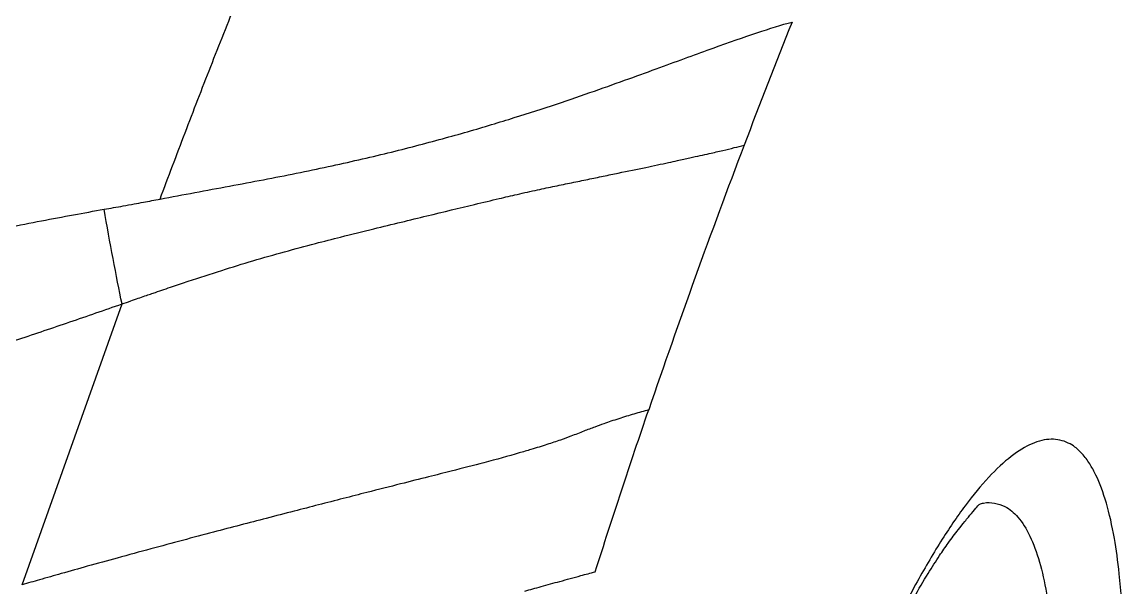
# Model space of a CAD drawing. Extents: x 525 to 609, y 649 to 778.
# Drawn here: x 531.975 to 535.081, y 702.436 to 704.029 of the extents above; entities that cross this region are included whole.
import ezdxf

# ---------------------------------------------------------------- set-up
doc = ezdxf.new("R2010")
doc.units = 0
doc.header["$MEASUREMENT"] = 0
doc.layers.add('1', color=4, linetype='Continuous')

# ---------------------------------------------------------------- blocks, each defined once
blk = doc.blocks.new('JETSETTER')
at = {"layer": '1', "color": 3, "linetype": 'Continuous', "lineweight": 25}
blk.add_line((6.8474, 33.3206), (7.1294, 34.1115), dxfattribs=at)
for points, knots in [([(7.2366, 34.4067), (7.2483, 34.4379), (7.2716, 34.5002), (7.3071, 34.5935), (7.343, 34.6867), (7.3792, 34.7798), (7.416, 34.8728), (7.4531, 34.9657), (7.4906, 35.0585), (7.5285, 35.1512), (7.5669, 35.2438), (7.6057, 35.3362), (7.6449, 35.4286), (7.6845, 35.5209), (7.7245, 35.613), (7.7649, 35.7051), (7.8057, 35.797), (7.847, 35.8888), (7.8887, 35.9806), (7.9418, 36.0963), (8.0069, 36.2357), (8.0843, 36.3986), (8.163, 36.561), (8.243, 36.7228), (8.3241, 36.8842), (8.4065, 37.0449), (8.4902, 37.2052), (8.5751, 37.3648), (8.6611, 37.524), (8.7195, 37.6296), (8.7486, 37.6825)], [0, 0, 0, 0, 0.0276285, 0.0552702, 0.0829256, 0.1105951, 0.1382792, 0.1659785, 0.1936935, 0.2214246, 0.2491723, 0.2769372, 0.3047198, 0.3325204, 0.3603397, 0.3881781, 0.4160362, 0.4439143, 0.471813, 0.4997328, 0.5496766, 0.5996314, 0.6496, 0.6995852, 0.7495898, 0.7996165, 0.8496681, 0.8997474, 0.9498571, 1, 1, 1, 1]), ([(7.2367, 34.4067), (7.2695, 34.4129), (7.3023, 34.4191), (7.3675, 34.4312), (7.4, 34.4372), (7.4965, 34.4552), (7.5596, 34.4672), (7.6815, 34.4918), (7.7403, 34.5044), (7.8528, 34.5302), (7.9064, 34.5433), (8.0086, 34.5698), (8.0572, 34.5832), (8.1495, 34.6098), (8.1933, 34.623), (8.3183, 34.662), (8.393, 34.6873), (8.5286, 34.7347), (8.5896, 34.7568), (8.7004, 34.7972), (8.7503, 34.8155), (8.8411, 34.8482), (8.8819, 34.8625), (8.9556, 34.8871), (8.9884, 34.8973), (9.0178, 34.9051)], [0, 0, 0, 0, 0.03125, 0.03125, 0.0625, 0.0625, 0.125, 0.125, 0.1875, 0.1875, 0.25, 0.25, 0.3125, 0.3125, 0.375, 0.375, 0.5, 0.5, 0.625, 0.625, 0.75, 0.75, 0.875, 0.875, 1, 1, 1, 1]), ([(7.1294, 34.1115), (7.1375, 34.1143), (7.1528, 34.1196), (7.1743, 34.1271), (7.193, 34.1336), (7.2091, 34.1391), (7.2351, 34.1481), (7.2705, 34.1602), (7.333, 34.1812), (7.4089, 34.2058), (7.5299, 34.2428), (7.6425, 34.2738), (7.7547, 34.3023), (7.8627, 34.3289), (7.9913, 34.36), (8.1058, 34.3877), (8.1878, 34.4072), (8.2467, 34.4208), (8.2992, 34.4326), (8.3502, 34.4433), (8.3974, 34.453), (8.4429, 34.4624), (8.4866, 34.4714), (8.5426, 34.483), (8.6052, 34.4959), (8.6585, 34.5072), (8.6988, 34.516), (8.7287, 34.5226), (8.7585, 34.5292), (8.7897, 34.5361), (8.8218, 34.5435), (8.8543, 34.5512), (8.8738, 34.5563), (8.8829, 34.5587)], [0, 0, 0, 0, 0.007966, 0.015048, 0.021244, 0.026552, 0.03097, 0.047057, 0.061823, 0.093487, 0.123555, 0.185712, 0.212104, 0.248416, 0.311326, 0.374278, 0.409748, 0.437168, 0.47004, 0.499837, 0.530086, 0.560954, 0.59244, 0.624539, 0.689072, 0.749355, 0.774605, 0.811952, 0.845104, 0.874644, 0.920944, 0.962734, 1, 1, 1, 1]), ([(7.0787, 34.378), (7.0966, 34.3811), (7.1248, 34.3861), (7.1619, 34.3926), (7.1966, 34.3992), (7.221, 34.4038), (7.2366, 34.4067)], [0, 0, 0, 0, 0.339709, 0.53599, 0.70285, 1, 1, 1, 1]), ([(4.8235, 33.8333), (4.8584, 33.8434), (4.9281, 33.8636), (5.0323, 33.8932), (5.136, 33.9224), (5.239, 33.9509), (5.3415, 33.9789), (5.4434, 34.0063), (5.5447, 34.0332), (5.6453, 34.0595), (5.7454, 34.0852), (5.845, 34.1103), (5.9573, 34.1383), (6.0841, 34.169), (6.227, 34.2025), (6.3722, 34.2354), (6.5189, 34.2676), (6.6639, 34.2982), (6.7919, 34.3242), (6.9008, 34.3454), (6.9911, 34.3624), (7.05, 34.3729), (7.0787, 34.378)], [0, 0, 0, 0, 0.0470092, 0.0937059, 0.1400907, 0.1861642, 0.2319269, 0.2773796, 0.3225228, 0.3673572, 0.4118835, 0.4561023, 0.5000143, 0.5615577, 0.6247639, 0.6896327, 0.7539971, 0.8188814, 0.8812324, 0.9227502, 0.9623387, 1, 1, 1, 1]), ([(7.1294, 34.1115), (7.1213, 34.1504), (7.1127, 34.1937), (7.0954, 34.2844), (7.0868, 34.3317), (7.0787, 34.378)], [0, 0, 0, 0, 0.5, 0.5, 1, 1, 1, 1]), ([(4.2259, 33.2162), (4.2561, 33.2256), (4.3192, 33.2451), (4.4181, 33.2754), (4.5255, 33.3081), (4.6414, 33.343), (4.7658, 33.3803), (4.8986, 33.4198), (5.0398, 33.4616), (5.1894, 33.5058), (5.3474, 33.5524), (5.5138, 33.6016), (5.6657, 33.6467), (5.8016, 33.6872), (5.9198, 33.7227), (6.0414, 33.7596), (6.1662, 33.7977), (6.2944, 33.8374), (6.4258, 33.8785), (6.5604, 33.9213), (6.6983, 33.9659), (6.8393, 34.0124), (6.9835, 34.0609), (7.0804, 34.0945), (7.1294, 34.1115)], [0, 0, 0, 0, 0.031033, 0.064957, 0.10177, 0.141468, 0.18405, 0.229514, 0.27786, 0.329087, 0.383198, 0.440197, 0.500088, 0.539523, 0.580146, 0.621959, 0.664966, 0.709173, 0.754584, 0.801208, 0.849051, 0.898123, 0.948435, 1, 1, 1, 1]), ([(8.6138, 33.8132), (8.607, 33.8113), (8.5932, 33.8075), (8.5724, 33.8015), (8.5511, 33.7951), (8.5294, 33.7883), (8.5081, 33.7813), (8.4856, 33.7736), (8.4603, 33.7645), (8.4296, 33.7528), (8.3985, 33.7402), (8.3636, 33.7277), (8.3267, 33.7153), (8.2874, 33.7032), (8.2301, 33.6863), (8.1575, 33.6663), (8.0698, 33.6438), (7.9906, 33.624), (7.9119, 33.6041), (7.831, 33.5836), (7.753, 33.5637), (7.6846, 33.5461), (7.6125, 33.5275), (7.5153, 33.5024), (7.3828, 33.4679), (7.2406, 33.4301), (7.1202, 33.3974), (7.0359, 33.374), (6.9625, 33.3534), (6.901, 33.336), (6.8638, 33.3253), (6.8475, 33.3206)], [0, 0, 0, 0, 0.0246422, 0.049465, 0.0745043, 0.0997775, 0.125282, 0.1482345, 0.17678, 0.2109027, 0.2505632, 0.2789252, 0.3130652, 0.3501323, 0.3754266, 0.443897, 0.5000512, 0.5361995, 0.5778961, 0.6251403, 0.6564201, 0.6877063, 0.7176018, 0.7502471, 0.8094394, 0.8751626, 0.9087435, 0.9380439, 0.9630388, 0.9837001, 1, 1, 1, 1]), ([(9.701, 31.2895), (9.7032, 31.2979), (9.7076, 31.3146), (9.7141, 31.3396), (9.7205, 31.3644), (9.7266, 31.389), (9.7327, 31.4134), (9.7386, 31.4375), (9.7443, 31.4614), (9.7551, 31.5068), (9.7723, 31.5818), (9.7957, 31.6904), (9.8169, 31.7967), (9.8425, 31.9335), (9.8816, 32.1663), (9.9121, 32.4032), (9.9305, 32.5961), (9.9407, 32.7219), (9.9496, 32.8731), (9.9542, 33.0423), (9.952, 33.2047), (9.9426, 33.3413), (9.9265, 33.4597), (9.905, 33.5542), (9.8811, 33.6183), (9.8584, 33.6604), (9.8389, 33.6875), (9.8177, 33.7077), (9.7884, 33.7257), (9.7572, 33.7325), (9.7222, 33.728), (9.667, 33.7097), (9.5949, 33.6536), (9.5063, 33.5467), (9.437, 33.445), (9.3663, 33.3242), (9.2948, 33.1857), (9.2239, 33.0306), (9.1548, 32.8617), (9.1015, 32.7159), (9.0594, 32.5908), (9.0139, 32.4472), (8.9652, 32.2758), (8.9206, 32.095), (8.894, 31.9746), (8.8777, 31.8936), (8.8684, 31.8453), (8.8611, 31.8061), (8.8538, 31.7652), (8.8465, 31.7225), (8.8419, 31.6936), (8.8396, 31.6788)], [0, 0, 0, 0, 0.0040788, 0.0081044, 0.012077, 0.015997, 0.0198646, 0.0236799, 0.0274431, 0.0311544, 0.0450026, 0.0624326, 0.0812967, 0.0936342, 0.1247927, 0.1872599, 0.2028344, 0.2184545, 0.2497631, 0.2810095, 0.3121883, 0.3484382, 0.3747329, 0.4059117, 0.4372189, 0.4509299, 0.4684704, 0.4862509, 0.4996694, 0.5309814, 0.5466286, 0.5622314, 0.6246489, 0.6558806, 0.6871013, 0.7184239, 0.7496431, 0.7808803, 0.8122008, 0.8434032, 0.8564181, 0.8746623, 0.9134236, 0.9371963, 0.9582187, 0.9686063, 0.9743414, 0.9803463, 0.9866228, 0.9931732, 1, 1, 1, 1]), ([(8.8492, 31.6902), (8.8601, 31.7547), (8.8809, 31.8786), (8.9194, 32.0583), (8.9591, 32.2219), (9.003, 32.3828), (9.0494, 32.5363), (9.0968, 32.678), (9.1383, 32.7924), (9.1729, 32.8816), (9.1997, 32.9473), (9.2197, 32.9941), (9.2369, 33.0335), (9.2561, 33.0762), (9.2834, 33.1344), (9.3193, 33.207), (9.3604, 33.2836), (9.3995, 33.3501), (9.4317, 33.4004), (9.455, 33.4341), (9.4737, 33.4595), (9.4899, 33.4803), (9.5076, 33.5023), (9.5262, 33.5247), (9.5413, 33.5431), (9.5449, 33.5462), (9.5469, 33.5479)], [0, 0, 0, 0, 0.068537, 0.131774, 0.189882, 0.242966, 0.306029, 0.360376, 0.406051, 0.44306, 0.471381, 0.490977, 0.505397, 0.525407, 0.551759, 0.591699, 0.639711, 0.683888, 0.720146, 0.748582, 0.766363, 0.787049, 0.821286, 0.868631, 0.928411, 1, 1, 1, 1]), ([(9.5468, 33.5478), (9.5505, 33.5489), (9.5653, 33.5534), (9.5892, 33.5518), (9.6224, 33.5414), (9.6566, 33.5131), (9.6893, 33.4613), (9.716, 33.389), (9.7361, 33.3005), (9.7504, 33.1954), (9.7581, 33.0875), (9.761, 32.9824), (9.7609, 32.8859), (9.7583, 32.7889), (9.7537, 32.6946), (9.7482, 32.6095), (9.7418, 32.5293), (9.7333, 32.4382), (9.722, 32.3342), (9.707, 32.2154), (9.6869, 32.0756), (9.6605, 31.9148), (9.6255, 31.7326), (9.5869, 31.5544), (9.5578, 31.44), (9.5435, 31.3838)], [0, 0, 0, 0, 0.012564, 0.050556, 0.089703, 0.144511, 0.203407, 0.26149, 0.317207, 0.3713, 0.429858, 0.467516, 0.504837, 0.544904, 0.576996, 0.606677, 0.633936, 0.658766, 0.697738, 0.735742, 0.772773, 0.830305, 0.886637, 0.94428, 1, 1, 1, 1]), ([(8.2644, 33.3031), (8.2797, 33.3073), (8.3129, 33.3165), (8.3555, 33.3281), (8.3928, 33.3383), (8.4259, 33.3474), (8.4496, 33.3539), (8.4632, 33.3576)], [0, 0, 0, 0, 0.231901, 0.5, 0.643121, 0.795204, 1, 1, 1, 1])]:
    blk.add_open_spline(points, degree=3, knots=knots, dxfattribs=at)
for points in [[(9.0178, 34.9051), (8.972, 34.79), (8.927, 34.6745), (8.883, 34.5587)], [(8.8829, 34.5587), (8.789, 34.3117), (8.6993, 34.0632), (8.6138, 33.8132)], [(8.5371, 33.585), (8.5623, 33.6614), (8.5878, 33.7374), (8.6138, 33.8132)], [(8.4632, 33.3576), (8.4875, 33.4335), (8.5121, 33.5094), (8.5371, 33.585)]]:
    blk.add_open_spline(points, degree=3, dxfattribs=at)

msp = doc.modelspace()

# ---------------------------------------------------------------- block references
at = {"layer": '1'}
msp.add_blockref('JETSETTER', (525.1273, 669.1243), dxfattribs=at)

doc.saveas('drawing.dxf')
